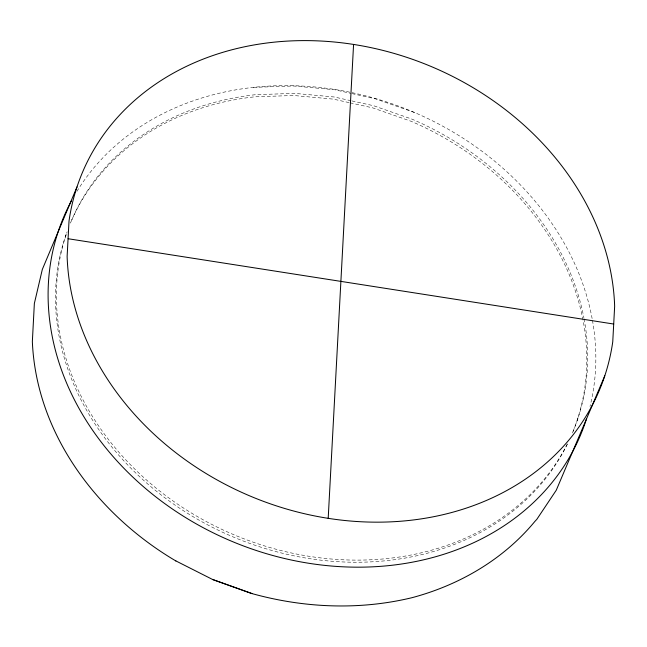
<?xml version="1.0" encoding="UTF-8"?>
<svg xmlns="http://www.w3.org/2000/svg" width="647" height="647" viewBox="0 0 647 647"><rect width="100%" height="100%" fill="white"/><g stroke="black" fill="none" stroke-linecap="round" stroke-linejoin="round"><path stroke-width="0.49" stroke-dasharray="3.23 2.43" d="M65.169 237.085L66.067 234.966M577.132 420.283L578.022 418.156M253.446 87.369L293.617 85.994L334.531 89.723L350.981 93.378M351.952 93.597L375.171 98.748L414.727 112.586M350.989 100.714L334.232 96.993L294.547 93.378L255.581 94.697A272.055 226.07 22.8 0 0 70.539 222.835M351.976 100.932L373.651 105.744L412.026 119.161A272.055 226.07 22.8 0 1 583.893 317.855M349.105 102.614L333.342 99.12L293.657 95.497L254.692 96.824A272.055 226.07 22.8 0 0 70.41 223.126M350.092 102.841L372.753 107.871L411.128 121.288A272.055 226.07 22.8 0 1 572.271 433.328M76.928 191.383A280.466 233.066 22.8 0 1 351.175 92.472M352.146 92.675A280.466 233.066 22.8 0 1 592.272 319.367M592.458 320.362A280.466 233.066 22.8 0 1 590.007 406.453M567.346 443.874A272.055 226.07 22.8 0 1 233.713 534.665A272.055 226.07 22.8 0 1 67.021 232.144M584.079 318.85A272.055 226.07 22.8 0 1 572.393 433.037M567.346 444.214A272.055 226.07 22.8 0 1 232.273 536.557A272.055 226.07 22.8 0 1 67.134 231.464"/><path stroke-width="0.97" d="M328.199 518.336L353.577 44.433A280.466 233.066 22.8 0 0 69.019 221.023L67.126 256.438A280.466 233.066 22.8 0 0 328.199 518.336A280.466 233.066 22.8 0 0 612.758 341.745L614.65 306.33A280.466 233.066 22.8 0 0 353.577 44.433M76.993 186.959L42.322 269.419L34.356 303.483L32.35 341.64C36.345 434.242 97.657 514.697 175.458 560.706L175.871 560.917M604.783 375.81L556.258 490.232L536.808 519.363L534.851 521.442C503.439 559.477 459.378 585.082 411.985 597.691C359.36 610.412 304.009 608.018 251.982 593.59L212.709 579.542L175.458 560.706M68.072 238.727L613.704 324.042M212.685 579.526L251.982 593.59M586.473 418.941A280.466 233.066 22.8 0 1 230.85 540.916A280.466 233.066 22.8 0 1 71.461 200.893"/></g></svg>
